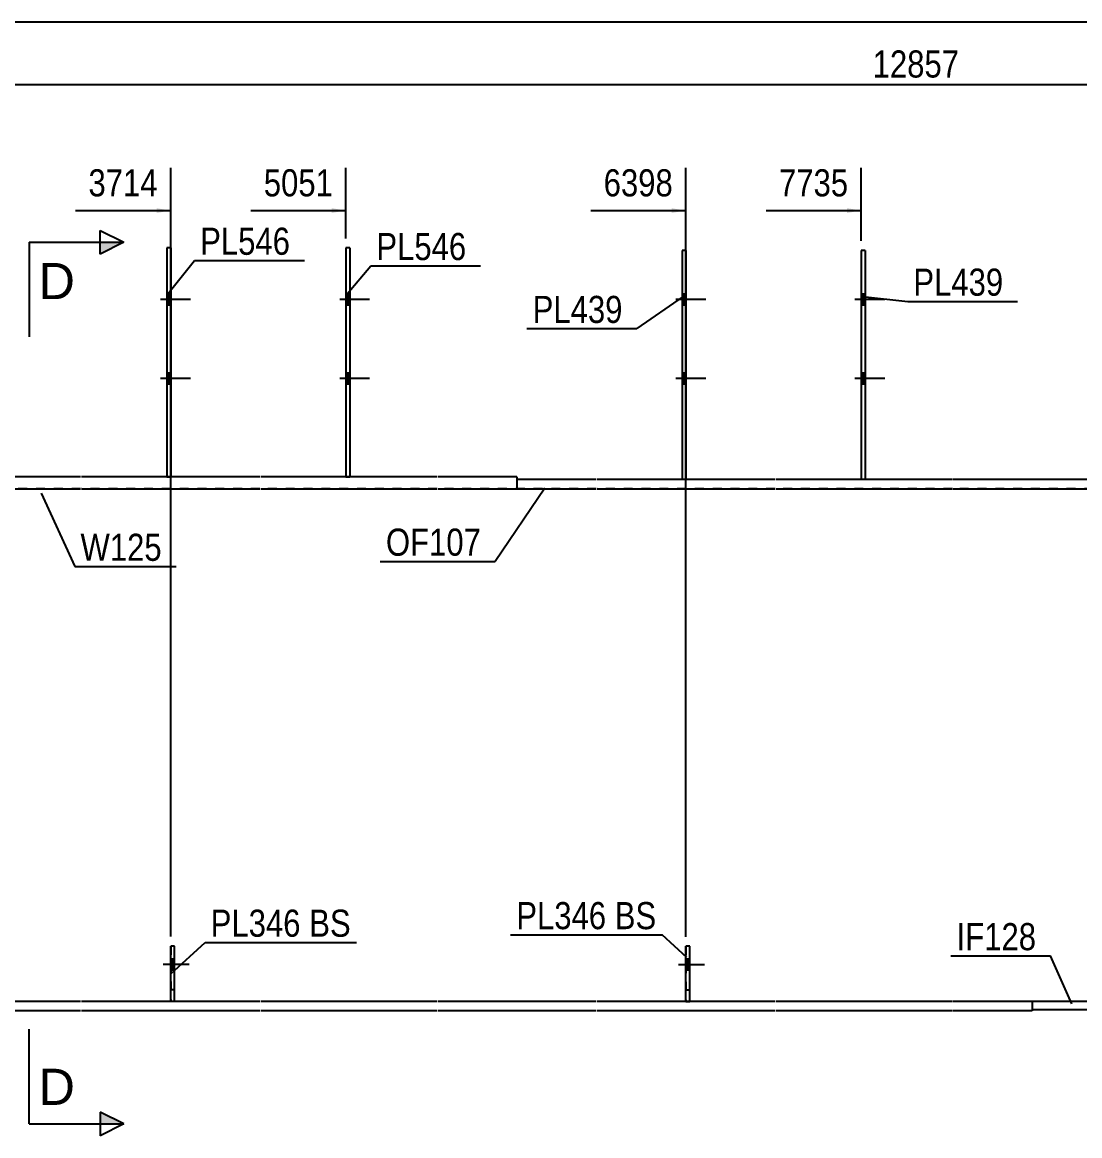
# Model space of a CAD drawing. Header units: millimetres. Extents: x -1018 to -615, y -194 to 83.
# Drawn here: x -913.4 to -801.7, y -35 to 82.6 of the extents above; entities that cross this region are included whole.
import ezdxf

# ---------------------------------------------------------------- set-up
doc = ezdxf.new("R2010")
doc.units = ezdxf.units.MM
doc.linetypes.add('DXK_LINE_DOT1', pattern=[1.8814, 0.9407, -0.9407])
doc.linetypes.add('DXK_LINE_DOT2', pattern=[3.9198, 1.9599, -1.9599])
doc.styles.add('Arial', font='ARIAL.TTF', dxfattribs={"height": 0.2})
doc.styles.add('Arial Narrow', font='ARIALN.TTF', dxfattribs={"height": 0.2})

# ---------------------------------------------------------------- blocks, each defined once
blk = doc.blocks.new('Unknown-624476512-1210')
at = {"color": 5, "linetype": 'Continuous'}
blk.add_line((-615.11, 82.59), (-1015.11, 82.59), dxfattribs=at)
blk = doc.blocks.new('Part-624476512-2042 - 1666')
at = {"color": 2, "linetype": 'Continuous'}
for p, q in [((-897.76, 58.75), (-898.18, 58.75)), ((-898.18, 58.75), (-898.18, 34.58)), ((-897.76, 58.75), (-897.76, 34.58))]:
    blk.add_line(p, q, dxfattribs=at)
at = {"color": 7, "linetype": 'DXK_LINE_DOT1'}
blk.add_line((-898.18, 34.58), (-897.76, 34.58), dxfattribs=at)
blk = doc.blocks.new('Bolt-624476512-2304 - 1666')
at = {"linetype": 'Continuous'}
for points in [[(-878.83, 52.75), (-878.83, 53.91), (-879.25, 53.91), (-879.25, 52.75)], [(-878.83, 52.75), (-878.83, 53.91), (-879.25, 53.91), (-879.25, 52.75)], [(-878.83, 44.41), (-878.83, 45.58), (-879.25, 45.58), (-879.25, 44.41)], [(-878.83, 44.41), (-878.83, 45.58), (-879.25, 45.58), (-879.25, 44.41)]]:
    blk.add_hatch(color=3, dxfattribs=at).paths.add_polyline_path(points)
at = {"color": 3, "linetype": 'Continuous'}
for p, q in [((-879.91, 53.33), (-876.75, 53.33)), ((-879.91, 53.33), (-876.75, 53.33)), ((-879.25, 53.91), (-878.83, 53.91)), ((-879.25, 53.91), (-878.83, 53.91)), ((-879.25, 52.75), (-878.83, 52.75)), ((-879.25, 52.75), (-878.83, 52.75)), ((-879.91, 45), (-876.75, 45)), ((-879.91, 45), (-876.75, 45)), ((-879.25, 45.58), (-878.83, 45.58)), ((-879.25, 45.58), (-878.83, 45.58)), ((-879.25, 44.41), (-878.83, 44.41)), ((-879.25, 44.41), (-878.83, 44.41))]:
    blk.add_line(p, q, dxfattribs=at)
blk = doc.blocks.new('Part-624476512-1711 - 1666')
at = {"color": 2, "linetype": 'Continuous'}
for p, q in [((-861.19, 34.33), (-852.85, 34.33)), ((-861.19, 34.33), (-861.19, 33.33)), ((-852.75, 34.33), (-833.92, 34.33)), ((-833.82, 34.33), (-815.2, 34.33)), ((-815.1, 34.33), (-798.43, 34.33)), ((-798.33, 34.33), (-764.14, 34.33)), ((-764.14, 34.33), (-764.14, 33.33)), ((-861.19, 33.33), (-852.85, 33.33)), ((-852.75, 33.33), (-833.92, 33.33)), ((-833.82, 33.33), (-815.2, 33.33)), ((-815.1, 33.33), (-798.43, 33.33)), ((-798.33, 33.33), (-764.14, 33.33))]:
    blk.add_line(p, q, dxfattribs=at)
blk = doc.blocks.new('Part-624476512-1716 - 1666')
at = {"color": 2, "linetype": 'Continuous'}
for p, q in [((-977.5, 34.58), (-998.33, 34.58)), ((-958.55, 34.58), (-977.4, 34.58)), ((-924.05, 34.58), (-958.45, 34.58)), ((-907.28, 34.58), (-923.95, 34.58)), ((-888.35, 34.58), (-907.18, 34.58)), ((-869.62, 34.58), (-888.25, 34.58)), ((-861.19, 34.58), (-869.52, 34.58)), ((-861.19, 34.58), (-861.19, 33.33)), ((-998.33, 33.33), (-977.5, 33.33)), ((-977.4, 33.33), (-958.55, 33.33)), ((-958.45, 33.33), (-924.05, 33.33)), ((-923.95, 33.33), (-907.28, 33.33)), ((-907.18, 33.33), (-888.35, 33.33)), ((-888.25, 33.33), (-869.62, 33.33)), ((-869.52, 33.33), (-861.19, 33.33))]:
    blk.add_line(p, q, dxfattribs=at)
at = {"color": 7, "linetype": 'DXK_LINE_DOT1'}
blk.add_line((-998.33, 34.58), (-998.33, 33.33), dxfattribs=at)
blk = doc.blocks.new('Part-624476512-1809 - 1666')
at = {"color": 2, "linetype": 'Continuous'}
for p, q in [((-798.43, -20.83), (-806.76, -20.83)), ((-806.76, -20.83), (-806.76, -21.67)), ((-789.98, -20.83), (-798.33, -20.83)), ((-789.98, -20.83), (-755.81, -22.54)), ((-806.76, -21.67), (-798.43, -21.67)), ((-798.33, -21.67), (-790, -21.67)), ((-790, -21.67), (-755.81, -23.38)), ((-755.71, -26.38), (-736.85, -27.32)), ((-755.71, -27.21), (-736.85, -28.16)), ((-736.75, -31.97), (-709.49, -33.33)), ((-736.75, -32.8), (-709.53, -34.17)), ((-709.49, -33.33), (-709.53, -34.17))]:
    blk.add_line(p, q, dxfattribs=at)
blk = doc.blocks.new('Part-624476512-1743 - 1666')
at = {"color": 2, "linetype": 'Continuous'}
blk.add_line((-915.61, 33.33), (-915.61, -20.83), dxfattribs=at)
at = {"color": 7, "linetype": 'DXK_LINE_DOT1'}
for p, q in [((-907.28, 33.33), (-915.61, 33.33)), ((-888.35, 33.33), (-907.18, 33.33)), ((-869.62, 33.33), (-888.25, 33.33)), ((-852.85, 33.33), (-869.52, 33.33)), ((-833.92, 33.33), (-852.75, 33.33)), ((-815.2, 33.33), (-833.82, 33.33)), ((-798.43, 33.33), (-815.1, 33.33)), ((-789.98, 33.33), (-798.33, 33.33)), ((-789.98, 33.33), (-789.98, -20.83)), ((-907.28, -20.83), (-915.61, -20.83)), ((-888.35, -20.83), (-907.18, -20.83)), ((-869.62, -20.83), (-888.25, -20.83)), ((-852.85, -20.83), (-869.52, -20.83)), ((-833.92, -20.83), (-852.75, -20.83)), ((-815.2, -20.83), (-833.82, -20.83)), ((-798.43, -20.83), (-815.1, -20.83)), ((-789.98, -20.83), (-798.33, -20.83))]:
    blk.add_line(p, q, dxfattribs=at)
blk = doc.blocks.new('Part-624476512-2079 - 1666')
at = {"color": 2, "linetype": 'Continuous'}
for p, q in [((-824.4, 58.5), (-824.82, 58.5)), ((-824.82, 58.5), (-824.82, 34.33)), ((-824.4, 58.5), (-824.4, 34.33))]:
    blk.add_line(p, q, dxfattribs=at)
at = {"color": 7, "linetype": 'DXK_LINE_DOT1'}
blk.add_line((-824.82, 34.33), (-824.4, 34.33), dxfattribs=at)
blk = doc.blocks.new('Part-624476512-1787 - 1666')
at = {"color": 2, "linetype": 'Continuous'}
for p, q in [((-924.05, -20.83), (-932.38, -20.83)), ((-932.38, -20.83), (-932.38, -21.83)), ((-907.28, -20.83), (-923.95, -20.83)), ((-888.35, -20.83), (-907.18, -20.83)), ((-869.62, -20.83), (-888.25, -20.83)), ((-852.85, -20.83), (-869.52, -20.83)), ((-833.92, -20.83), (-852.75, -20.83)), ((-815.2, -20.83), (-833.82, -20.83)), ((-806.76, -20.83), (-815.1, -20.83)), ((-806.76, -20.83), (-806.76, -21.83)), ((-924.05, -21.83), (-932.38, -21.83)), ((-907.28, -21.83), (-923.95, -21.83)), ((-888.35, -21.83), (-907.18, -21.83)), ((-869.62, -21.83), (-888.25, -21.83)), ((-852.85, -21.83), (-869.52, -21.83)), ((-833.92, -21.83), (-852.75, -21.83)), ((-815.2, -21.83), (-833.82, -21.83)), ((-806.76, -21.83), (-815.1, -21.83))]:
    blk.add_line(p, q, dxfattribs=at)
blk = doc.blocks.new('Part-624476512-2245 - 1666')
at = {"color": 2, "linetype": 'Continuous'}
for p, q in [((-897.76, -20.81), (-897.76, -14.97)), ((-897.35, -14.97), (-897.76, -14.97)), ((-897.35, -20.81), (-897.35, -14.97)), ((-897.76, -20.81), (-897.35, -20.81))]:
    blk.add_line(p, q, dxfattribs=at)
at = {"color": 7, "linetype": 'DXK_LINE_DOT1'}
blk.add_line((-897.76, -19.56), (-897.35, -19.56), dxfattribs=at)
blk = doc.blocks.new('Part-624476512-2084 - 1666')
at = {"color": 2, "linetype": 'Continuous'}
for p, q in [((-878.83, 58.75), (-879.25, 58.75)), ((-879.25, 58.75), (-879.25, 34.58)), ((-878.83, 58.75), (-878.83, 34.58))]:
    blk.add_line(p, q, dxfattribs=at)
at = {"color": 7, "linetype": 'DXK_LINE_DOT1'}
blk.add_line((-879.25, 34.58), (-878.83, 34.58), dxfattribs=at)
blk = doc.blocks.new('Part-624476512-2250 - 1666')
at = {"color": 7, "linetype": 'DXK_LINE_DOT1'}
for p, q in [((-897.76, -14.97), (-897.76, -20.81)), ((-897.35, -14.97), (-897.76, -14.97)), ((-897.35, -20.81), (-897.35, -14.97)), ((-897.76, -20.81), (-897.35, -20.81))]:
    blk.add_line(p, q, dxfattribs=at)
blk = doc.blocks.new('Part-624476512-2280 - 1666')
at = {"color": 2, "linetype": 'Continuous'}
for p, q in [((-843.34, 58.5), (-843.75, 58.5)), ((-843.75, 58.5), (-843.75, 34.33)), ((-843.34, 58.5), (-843.34, 34.33))]:
    blk.add_line(p, q, dxfattribs=at)
at = {"color": 7, "linetype": 'DXK_LINE_DOT1'}
blk.add_line((-843.75, 34.33), (-843.34, 34.33), dxfattribs=at)
blk = doc.blocks.new('Part-624476512-2285 - 1666')
at = {"color": 2, "linetype": 'Continuous'}
for p, q in [((-843.34, -20.83), (-843.34, -15)), ((-842.92, -15), (-843.34, -15)), ((-842.92, -20.83), (-842.92, -15))]:
    blk.add_line(p, q, dxfattribs=at)
at = {"color": 7, "linetype": 'DXK_LINE_DOT1'}
for p, q in [((-843.34, -19.58), (-842.92, -19.58)), ((-843.34, -20.83), (-842.92, -20.83))]:
    blk.add_line(p, q, dxfattribs=at)
blk = doc.blocks.new('Part-624476512-2290 - 1666')
at = {"color": 7, "linetype": 'DXK_LINE_DOT1'}
for p, q in [((-843.34, -15), (-843.34, -20.83)), ((-842.92, -15), (-843.34, -15)), ((-842.92, -20.83), (-842.92, -15))]:
    blk.add_line(p, q, dxfattribs=at)
blk = doc.blocks.new('Bolt-624476512-2299 - 1666')
at = {"linetype": 'Continuous'}
for points in [[(-897.76, 52.75), (-897.76, 53.91), (-898.18, 53.91), (-898.18, 52.75)], [(-897.76, 52.75), (-897.76, 53.91), (-898.18, 53.91), (-898.18, 52.75)], [(-897.76, 44.41), (-897.76, 45.58), (-898.18, 45.58), (-898.18, 44.41)], [(-897.76, 44.41), (-897.76, 45.58), (-898.18, 45.58), (-898.18, 44.41)]]:
    blk.add_hatch(color=3, dxfattribs=at).paths.add_polyline_path(points)
at = {"color": 3, "linetype": 'Continuous'}
for p, q in [((-898.85, 53.33), (-895.68, 53.33)), ((-898.85, 53.33), (-895.68, 53.33)), ((-898.18, 53.91), (-897.76, 53.91)), ((-898.18, 53.91), (-897.76, 53.91)), ((-898.18, 52.75), (-897.76, 52.75)), ((-898.18, 52.75), (-897.76, 52.75)), ((-898.85, 45), (-895.68, 45)), ((-898.85, 45), (-895.68, 45)), ((-898.18, 45.58), (-897.76, 45.58)), ((-898.18, 45.58), (-897.76, 45.58)), ((-898.18, 44.41), (-897.76, 44.41)), ((-898.18, 44.41), (-897.76, 44.41))]:
    blk.add_line(p, q, dxfattribs=at)
blk = doc.blocks.new('Bolt-624476512-2303 - 1666')
at = {"linetype": 'Continuous'}
for points in [[(-824.4, 52.75), (-824.4, 53.91), (-824.82, 53.91), (-824.82, 52.75)], [(-824.4, 52.75), (-824.4, 53.91), (-824.82, 53.91), (-824.82, 52.75)], [(-824.4, 44.41), (-824.4, 45.58), (-824.82, 45.58), (-824.82, 44.41)], [(-824.4, 44.41), (-824.4, 45.58), (-824.82, 45.58), (-824.82, 44.41)]]:
    blk.add_hatch(color=3, dxfattribs=at).paths.add_polyline_path(points)
at = {"color": 3, "linetype": 'Continuous'}
for p, q in [((-825.49, 53.33), (-822.32, 53.33)), ((-825.49, 53.33), (-822.32, 53.33)), ((-824.82, 53.91), (-824.4, 53.91)), ((-824.82, 53.91), (-824.4, 53.91)), ((-824.82, 52.75), (-824.4, 52.75)), ((-824.82, 52.75), (-824.4, 52.75)), ((-825.49, 45), (-822.32, 45)), ((-825.49, 45), (-822.32, 45)), ((-824.82, 45.58), (-824.4, 45.58)), ((-824.82, 45.58), (-824.4, 45.58)), ((-824.82, 44.41), (-824.4, 44.41)), ((-824.82, 44.41), (-824.4, 44.41))]:
    blk.add_line(p, q, dxfattribs=at)
blk = doc.blocks.new('Bolt-624476512-2310 - 1666')
at = {"linetype": 'Continuous'}
blk.add_hatch(color=3, dxfattribs=at).paths.add_polyline_path([(-897.35, -17.47), (-897.35, -16.31), (-897.76, -16.31), (-897.76, -17.47)])
at = {"color": 3, "linetype": 'Continuous'}
for p, q in [((-897.76, -16.31), (-897.35, -16.31)), ((-898.55, -16.89), (-895.8, -16.89)), ((-897.76, -17.47), (-897.35, -17.47))]:
    blk.add_line(p, q, dxfattribs=at)
blk = doc.blocks.new('Bolt-624476512-2311 - 1666')
at = {"color": 3, "linetype": 'DXK_LINE_DOT2'}
for p, q in [((-897.76, -16.31), (-897.35, -16.31)), ((-898.55, -16.89), (-895.8, -16.89)), ((-897.76, -17.47), (-897.35, -17.47))]:
    blk.add_line(p, q, dxfattribs=at)
blk = doc.blocks.new('Bolt-624476512-2317 - 1666')
at = {"linetype": 'Continuous'}
for points in [[(-843.34, 52.75), (-843.34, 53.91), (-843.75, 53.91), (-843.75, 52.75)], [(-843.34, 52.75), (-843.34, 53.91), (-843.75, 53.91), (-843.75, 52.75)], [(-843.34, 44.41), (-843.34, 45.58), (-843.75, 45.58), (-843.75, 44.41)], [(-843.34, 44.41), (-843.34, 45.58), (-843.75, 45.58), (-843.75, 44.41)]]:
    blk.add_hatch(color=3, dxfattribs=at).paths.add_polyline_path(points)
at = {"color": 3, "linetype": 'Continuous'}
for p, q in [((-844.42, 53.33), (-841.25, 53.33)), ((-844.42, 53.33), (-841.25, 53.33)), ((-843.75, 53.91), (-843.34, 53.91)), ((-843.75, 53.91), (-843.34, 53.91)), ((-843.75, 52.75), (-843.34, 52.75)), ((-843.75, 52.75), (-843.34, 52.75)), ((-844.42, 45), (-841.25, 45)), ((-844.42, 45), (-841.25, 45)), ((-843.75, 45.58), (-843.34, 45.58)), ((-843.75, 45.58), (-843.34, 45.58)), ((-843.75, 44.41), (-843.34, 44.41)), ((-843.75, 44.41), (-843.34, 44.41))]:
    blk.add_line(p, q, dxfattribs=at)
blk = doc.blocks.new('Bolt-624476512-2318 - 1666')
at = {"linetype": 'Continuous'}
blk.add_hatch(color=3, dxfattribs=at).paths.add_polyline_path([(-842.92, -17.5), (-842.92, -16.33), (-843.34, -16.33), (-843.34, -17.5)])
at = {"color": 3, "linetype": 'Continuous'}
for p, q in [((-843.34, -16.33), (-842.92, -16.33)), ((-844.13, -16.92), (-841.38, -16.92)), ((-843.34, -17.5), (-842.92, -17.5))]:
    blk.add_line(p, q, dxfattribs=at)
blk = doc.blocks.new('Bolt-624476512-2319 - 1666')
at = {"color": 3, "linetype": 'DXK_LINE_DOT2'}
for p, q in [((-843.34, -16.33), (-842.92, -16.33)), ((-844.13, -16.92), (-841.38, -16.92)), ((-843.34, -17.5), (-842.92, -17.5))]:
    blk.add_line(p, q, dxfattribs=at)
blk = doc.blocks.new('StraightDimension-624476512-7961 - 1666')
at = {"color": 7, "linetype": 'Continuous'}
blk.add_line((-1000, 76), (-638.09, 76), dxfattribs=at)
at = {"color": 0}
blk.add_wipeout([(-813.88, 76.15), (-813.88, 80.35), (-824.22, 80.35), (-824.22, 76.15)], dxfattribs=at)
at = {"color": 3, "style": 'Arial Narrow'}
blk.add_text('12857', height=2.863, dxfattribs=at).set_placement((-823.62, 76.75))
blk = doc.blocks.new('StraightDimension-624476512-6704 - 1666')
at = {"linetype": 'Continuous'}
blk.add_hatch(color=7, dxfattribs=at).paths.add_polyline_path([(-826.32, 62.95), (-824.82, 62.7), (-826.32, 62.45)])
at = {"color": 7, "linetype": 'Continuous'}
for p, q in [((-824.82, 59.5), (-824.82, 67.2)), ((-834.88, 62.7), (-824.82, 62.7))]:
    blk.add_line(p, q, dxfattribs=at)
at = {"color": 0}
blk.add_wipeout([(-825.6, 63.6), (-825.6, 67.8), (-834.11, 67.8), (-834.11, 63.6)], dxfattribs=at)
at = {"color": 3, "style": 'Arial Narrow'}
blk.add_text('7735', height=2.863, dxfattribs=at).set_placement((-833.51, 64.2))
blk = doc.blocks.new('StraightDimension-624476512-6705 - 1666')
at = {"linetype": 'Continuous'}
blk.add_hatch(color=7, dxfattribs=at).paths.add_polyline_path([(-844.84, 62.95), (-843.34, 62.7), (-844.84, 62.45)])
at = {"color": 7, "linetype": 'Continuous'}
for p, q in [((-843.34, -14), (-843.34, 67.2)), ((-853.4, 62.7), (-843.34, 62.7))]:
    blk.add_line(p, q, dxfattribs=at)
at = {"color": 0}
blk.add_wipeout([(-844.11, 63.6), (-844.11, 67.8), (-852.63, 67.8), (-852.63, 63.6)], dxfattribs=at)
at = {"color": 3, "style": 'Arial Narrow'}
blk.add_text('6398', height=2.863, dxfattribs=at).set_placement((-852.03, 64.2))
blk = doc.blocks.new('StraightDimension-624476512-6706 - 1666')
at = {"linetype": 'Continuous'}
blk.add_hatch(color=7, dxfattribs=at).paths.add_polyline_path([(-880.75, 62.95), (-879.25, 62.7), (-880.75, 62.45)])
at = {"color": 7, "linetype": 'Continuous'}
for p, q in [((-879.25, 59.75), (-879.25, 67.2)), ((-889.31, 62.7), (-879.25, 62.7))]:
    blk.add_line(p, q, dxfattribs=at)
at = {"color": 0}
blk.add_wipeout([(-880.02, 63.6), (-880.02, 67.8), (-888.53, 67.8), (-888.53, 63.6)], dxfattribs=at)
at = {"color": 3, "style": 'Arial Narrow'}
blk.add_text('5051', height=2.863, dxfattribs=at).set_placement((-887.93, 64.2))
blk = doc.blocks.new('StraightDimension-624476512-6707 - 1666')
at = {"linetype": 'Continuous'}
blk.add_hatch(color=7, dxfattribs=at).paths.add_polyline_path([(-899.26, 62.95), (-897.76, 62.7), (-899.26, 62.45)])
at = {"color": 7, "linetype": 'Continuous'}
for p, q in [((-897.76, -13.97), (-897.76, 67.2)), ((-907.83, 62.7), (-897.76, 62.7))]:
    blk.add_line(p, q, dxfattribs=at)
at = {"color": 0}
blk.add_wipeout([(-898.54, 63.6), (-898.54, 67.8), (-907.05, 67.8), (-907.05, 63.6)], dxfattribs=at)
at = {"color": 3, "style": 'Arial Narrow'}
blk.add_text('3714', height=2.863, dxfattribs=at).set_placement((-906.45, 64.2))
blk = doc.blocks.new('Mark-624476512-1707 - 1666')
at = {"color": 7, "linetype": 'Continuous'}
for p in [(-858.25, 33.38), (-875.63, 25.65)]:
    blk.add_line(p, (-863.48, 25.65), dxfattribs=at)
at = {"color": 0}
blk.add_wipeout([(-864.98, 26.25), (-864.98, 29.25), (-875.03, 29.25), (-875.03, 26.25)], dxfattribs=at)
blk.add_wipeout([(-864.98, 26.25), (-864.98, 29.25), (-875.03, 29.25), (-875.03, 26.25)], dxfattribs=at)
at = {"color": 3, "style": 'Arial Narrow'}
blk.add_text('OF107', height=2.863, dxfattribs=at).set_placement((-875.03, 26.25))
blk = doc.blocks.new('Mark-624476512-1805 - 1666')
at = {"color": 7, "linetype": 'Continuous'}
for p in [(-815.35, -16.01), (-802.58, -21.07)]:
    blk.add_line(p, (-804.84, -16.01), dxfattribs=at)
at = {"color": 0}
blk.add_wipeout([(-806.34, -15.41), (-806.34, -12.41), (-814.75, -12.41), (-814.75, -15.41)], dxfattribs=at)
blk.add_wipeout([(-806.34, -15.41), (-806.34, -12.41), (-814.75, -12.41), (-814.75, -15.41)], dxfattribs=at)
at = {"color": 3, "style": 'Arial Narrow'}
blk.add_text('IF128', height=2.863, dxfattribs=at).set_placement((-814.75, -15.41))
blk = doc.blocks.new('Mark-624476512-1739 - 1666')
at = {"color": 7, "linetype": 'Continuous'}
for p, q in [((-911.43, 32.84), (-907.89, 25.11)), ((-907.89, 25.11), (-897.2, 25.11))]:
    blk.add_line(p, q, dxfattribs=at)
at = {"color": 0}
blk.add_wipeout([(-898.7, 25.71), (-898.7, 28.71), (-907.29, 28.71), (-907.29, 25.71)], dxfattribs=at)
blk.add_wipeout([(-898.7, 25.71), (-898.7, 28.71), (-907.29, 28.71), (-907.29, 25.71)], dxfattribs=at)
at = {"color": 3, "style": 'Arial Narrow'}
blk.add_text('W125', height=2.863, dxfattribs=at).set_placement((-907.29, 25.71))
blk = doc.blocks.new('Mark-624476512-2075 - 1666')
at = {"color": 7, "linetype": 'Continuous'}
for p, q in [((-824.71, 53.64), (-819.92, 53.11)), ((-819.92, 53.11), (-808.32, 53.11))]:
    blk.add_line(p, q, dxfattribs=at)
at = {"color": 0}
blk.add_wipeout([(-809.82, 53.71), (-809.82, 56.71), (-819.32, 56.71), (-819.32, 53.71)], dxfattribs=at)
blk.add_wipeout([(-809.82, 53.71), (-809.82, 56.71), (-819.32, 56.71), (-819.32, 53.71)], dxfattribs=at)
at = {"color": 3, "style": 'Arial Narrow'}
blk.add_text('PL439', height=2.863, dxfattribs=at).set_placement((-819.32, 53.71))
blk = doc.blocks.new('Mark-624476512-2080 - 1666')
at = {"color": 7, "linetype": 'Continuous'}
for p, q in [((-879.14, 53.89), (-876.64, 56.87)), ((-876.64, 56.87), (-865.03, 56.87))]:
    blk.add_line(p, q, dxfattribs=at)
at = {"color": 0}
blk.add_wipeout([(-866.53, 57.47), (-866.53, 60.47), (-876.04, 60.47), (-876.04, 57.47)], dxfattribs=at)
blk.add_wipeout([(-866.53, 57.47), (-866.53, 60.47), (-876.04, 60.47), (-876.04, 57.47)], dxfattribs=at)
at = {"color": 3, "style": 'Arial Narrow'}
blk.add_text('PL546', height=2.863, dxfattribs=at).set_placement((-876.04, 57.47))
blk = doc.blocks.new('Mark-624476512-2038 - 1666')
at = {"color": 7, "linetype": 'Continuous'}
for p, q in [((-898.07, 53.89), (-895.25, 57.43)), ((-895.25, 57.43), (-883.64, 57.43))]:
    blk.add_line(p, q, dxfattribs=at)
at = {"color": 0}
blk.add_wipeout([(-885.14, 58.03), (-885.14, 61.03), (-894.65, 61.03), (-894.65, 58.03)], dxfattribs=at)
blk.add_wipeout([(-885.14, 58.03), (-885.14, 61.03), (-894.65, 61.03), (-894.65, 58.03)], dxfattribs=at)
at = {"color": 3, "style": 'Arial Narrow'}
blk.add_text('PL546', height=2.863, dxfattribs=at).set_placement((-894.65, 58.03))
blk = doc.blocks.new('Mark-624476512-2276 - 1666')
at = {"color": 7, "linetype": 'Continuous'}
for p in [(-843.65, 53.64), (-860.13, 50.23)]:
    blk.add_line(p, (-848.53, 50.23), dxfattribs=at)
at = {"color": 0}
blk.add_wipeout([(-850.03, 50.83), (-850.03, 53.83), (-859.53, 53.83), (-859.53, 50.83)], dxfattribs=at)
blk.add_wipeout([(-850.03, 50.83), (-850.03, 53.83), (-859.53, 53.83), (-859.53, 50.83)], dxfattribs=at)
at = {"color": 3, "style": 'Arial Narrow'}
blk.add_text('PL439', height=2.863, dxfattribs=at).set_placement((-859.53, 50.83))
blk = doc.blocks.new('SectionMark-624476512-2945 - 1666')
at = {"linetype": 'Continuous'}
for points in [[(-905.23, 58.1), (-905.23, 59.35), (-902.73, 59.35)], [(-905.23, -33.75), (-905.23, -32.5), (-902.73, -33.75)]]:
    blk.add_hatch(color=30, dxfattribs=at).paths.add_polyline_path(points)
at = {"color": 30, "linetype": 'Continuous'}
for p, q in [((-905.23, 58.1), (-905.23, 60.6)), ((-905.23, 60.6), (-902.73, 59.35)), ((-912.73, 59.35), (-912.73, 49.35)), ((-912.73, 59.35), (-902.73, 59.35)), ((-902.73, 59.35), (-905.23, 58.1)), ((-912.73, -33.75), (-912.73, -23.75)), ((-902.73, -33.75), (-905.23, -32.5)), ((-905.23, -32.5), (-905.23, -35)), ((-912.73, -33.75), (-902.73, -33.75)), ((-902.73, -33.75), (-905.23, -35))]:
    blk.add_line(p, q, dxfattribs=at)
at = {"color": 0, "linetype": 'Continuous'}
for points in [[(-907.88, 53.35), (-907.88, 57.35), (-911.73, 57.35), (-911.73, 53.35)], [(-907.88, -31.75), (-907.88, -27.75), (-911.73, -27.75), (-911.73, -31.75)]]:
    blk.add_wipeout(points, dxfattribs=at)
at = {"color": 96, "linetype": 'Continuous', "style": 'Arial'}
for p in [(-911.73, 53.35), (-911.73, -31.75)]:
    blk.add_text('D', height=3.82, dxfattribs=at).set_placement(p)
blk = doc.blocks.new('MarkSet-624476512-2976 - 1666')
at = {"color": 7, "linetype": 'Continuous'}
for p, q in [((-897.76, -17.9), (-894.14, -14.59)), ((-894.14, -14.59), (-878.15, -14.59))]:
    blk.add_line(p, q, dxfattribs=at)
at = {"color": 0}
for points in [[(-884.03, -13.99), (-884.03, -10.99), (-893.54, -10.99), (-893.54, -13.99)], [(-878.75, -13.99), (-878.75, -10.99), (-883.13, -10.99), (-883.13, -13.99)]]:
    blk.add_wipeout(points, dxfattribs=at)
for points in [[(-884.03, -13.99), (-884.03, -10.99), (-893.54, -10.99), (-893.54, -13.99)], [(-878.75, -13.99), (-878.75, -10.99), (-883.13, -10.99), (-883.13, -13.99)]]:
    blk.add_wipeout(points, dxfattribs=at)
at = {"color": 3, "style": 'Arial Narrow'}
for s, p in [('PL346', (-893.54, -13.99)), ('BS', (-883.13, -13.99))]:
    blk.add_text(s, height=2.863, dxfattribs=at).set_placement(p)
blk = doc.blocks.new('MarkSet-624476512-2982 - 1666')
at = {"color": 7, "linetype": 'Continuous'}
for p in [(-861.86, -13.79), (-843.23, -16.19)]:
    blk.add_line(p, (-845.87, -13.79), dxfattribs=at)
at = {"color": 0}
for points in [[(-851.76, -13.19), (-851.76, -10.19), (-861.26, -10.19), (-861.26, -13.19)], [(-846.47, -13.19), (-846.47, -10.19), (-850.86, -10.19), (-850.86, -13.19)]]:
    blk.add_wipeout(points, dxfattribs=at)
for points in [[(-851.76, -13.19), (-851.76, -10.19), (-861.26, -10.19), (-861.26, -13.19)], [(-846.47, -13.19), (-846.47, -10.19), (-850.86, -10.19), (-850.86, -13.19)]]:
    blk.add_wipeout(points, dxfattribs=at)
at = {"color": 3, "style": 'Arial Narrow'}
for s, p in [('PL346', (-861.26, -13.19)), ('BS', (-850.86, -13.19))]:
    blk.add_text(s, height=2.863, dxfattribs=at).set_placement(p)

msp = doc.modelspace()

# ---------------------------------------------------------------- block references
for name in ['Unknown-624476512-1210', 'Part-624476512-2042 - 1666', 'Part-624476512-2084 - 1666', 'Part-624476512-2280 - 1666', 'Part-624476512-2079 - 1666', 'Bolt-624476512-2299 - 1666', 'Bolt-624476512-2304 - 1666', 'Bolt-624476512-2317 - 1666', 'Bolt-624476512-2303 - 1666', 'Part-624476512-1716 - 1666', 'Part-624476512-1711 - 1666', 'Part-624476512-1743 - 1666', 'Part-624476512-2245 - 1666', 'Part-624476512-2250 - 1666', 'Part-624476512-2285 - 1666', 'Part-624476512-2290 - 1666', 'Bolt-624476512-2310 - 1666', 'Bolt-624476512-2311 - 1666', 'Bolt-624476512-2318 - 1666', 'Bolt-624476512-2319 - 1666', 'Part-624476512-1787 - 1666', 'Part-624476512-1809 - 1666']:
    msp.add_blockref(name, (0, 0))

# ---------------------------------------------------------------- next in the draw order: block references
for name in ['StraightDimension-624476512-7961 - 1666', 'Mark-624476512-1805 - 1666']:
    msp.add_blockref(name, (0, 0))

# ---------------------------------------------------------------- next in the draw order: block references
for name in ['StraightDimension-624476512-6707 - 1666', 'StraightDimension-624476512-6706 - 1666', 'StraightDimension-624476512-6705 - 1666', 'StraightDimension-624476512-6704 - 1666', 'Mark-624476512-2075 - 1666', 'Mark-624476512-1707 - 1666']:
    msp.add_blockref(name, (0, 0))

# ---------------------------------------------------------------- next in the draw order: block references
for name in ['Mark-624476512-2038 - 1666', 'Mark-624476512-2080 - 1666', 'Mark-624476512-2276 - 1666', 'Mark-624476512-1739 - 1666', 'MarkSet-624476512-2982 - 1666', 'MarkSet-624476512-2976 - 1666']:
    msp.add_blockref(name, (0, 0))

# ---------------------------------------------------------------- next in the draw order: block references
msp.add_blockref('SectionMark-624476512-2945 - 1666', (0, 0))

doc.saveas('drawing.dxf')
